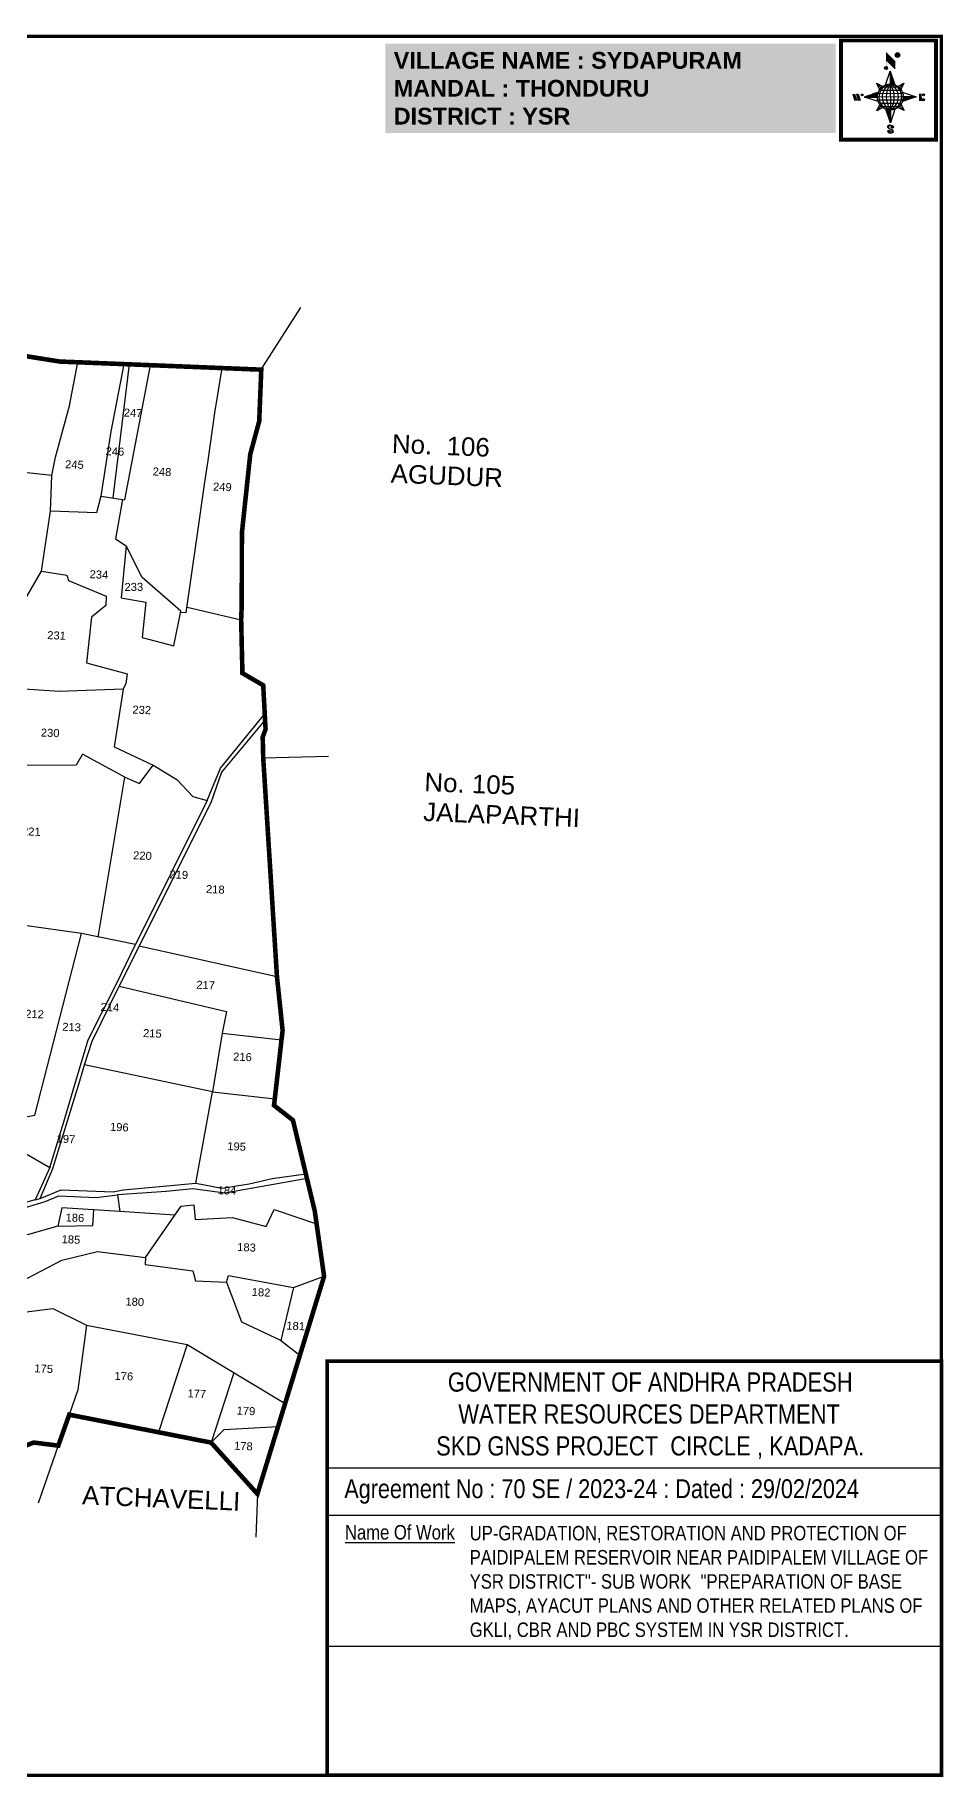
# Model space of a CAD drawing. Header units: inches. Extents: x 202960 to 239975, y 1602429 to 1608782.
# Drawn here: x 205973 to 207562, y 1603781 to 1606830 of the extents above; entities that cross this region are included whole.
import ezdxf

# ---------------------------------------------------------------- set-up
doc = ezdxf.new("R2010")
doc.units = ezdxf.units.IN
doc.header["$MEASUREMENT"] = 0
doc.linetypes.add('ACAD_ISO02W100', pattern=[15, 12, -3])
for name, color, linetype in [('AQUADUCT', 1, 'Continuous'), ('bord', 1, 'Continuous'), ('FRAME 025', 7, 'Continuous'), ('PLOTS', 7, 'Continuous'), ('PLOTS NO', 7, 'Continuous'), ('ROAD', 1, 'Continuous'), ('TITLEBLOCK', 7, 'Continuous'), ('VILLAGE BOUNDRY', 5, 'Continuous')]:
    doc.layers.add(name, color=color, linetype=linetype)
doc.styles.add('ARIALN', font='ARIALN.TTF')
doc.styles.get("Standard").update_dxf_attribs({"font": 'arial.ttf'})
pattern_1 = [(267.297113149, (-8720374.938, 50637915.138), (10.5367255337, -0.497431438), [])]
pattern_2 = [(357.297113149, (-8720374.938, 50637915.138), (0.497431438, 10.5367255337), [])]

# ---------------------------------------------------------------- blocks, each defined once
blk = doc.blocks.new('*X12')
at = {"color": 0, "linetype": 'Continuous'}
for p, q in [((6321.6, 240.5), (6322.3, 241.2)), ((6321.6, 240.3), (6322.3, 241)), ((6321.6, 240.1), (6322.3, 240.8)), ((6321.6, 239.9), (6322.4, 240.7)), ((6321.6, 239.8), (6322.4, 240.6)), ((6321.6, 239.6), (6322.5, 240.5)), ((6321.6, 239.4), (6322.5, 240.3)), ((6321.6, 239.2), (6322.6, 240.2)), ((6321.7, 239.1), (6322.6, 240.1)), ((6321.8, 240.8), (6322.4, 241.4)), ((6321.8, 239), (6322.7, 240)), ((6321.8, 239), (6322.8, 239.9)), ((6321.9, 238.9), (6322.9, 239.8)), ((6322, 238.8), (6323, 239.7)), ((6322.1, 241.3), (6322.4, 241.6)), ((6322.1, 238.7), (6323.1, 239.6)), ((6322.2, 238.6), (6323.1, 239.6)), ((6322.3, 238.5), (6323.2, 239.5)), ((6322.4, 238.5), (6323.3, 239.4)), ((6322.5, 238.4), (6323.4, 239.3)), ((6322.7, 238.4), (6323.6, 239.3)), ((6322.8, 238.3), (6323.7, 239.2)), ((6322.9, 238.3), (6323.8, 239.1)), ((6323.1, 238.2), (6323.9, 239.1)), ((6323.2, 238.2), (6324, 239)), ((6323.3, 238.2), (6324.2, 239)), ((6323.5, 238.1), (6324.3, 238.9)), ((6323.7, 238.1), (6324.4, 238.9)), ((6323.8, 238.1), (6324.6, 238.8)), ((6324.1, 238.2), (6324.7, 238.8)), ((6324.3, 238.3), (6324.9, 238.8)), ((6324.6, 238.3), (6325.1, 238.8)), ((6324.8, 238.4), (6325.2, 238.8)), ((6325.1, 238.5), (6325.4, 238.8)), ((6325.4, 238.6), (6325.6, 238.8))]:
    blk.add_line(p, q, dxfattribs=at)
blk = doc.blocks.new('*X11')
at = {"color": 0, "linetype": 'Continuous'}
for p, q in [((6324.4, 240.3), (6324.5, 240.4)), ((6324.6, 240.3), (6324.8, 240.5)), ((6324.7, 240.2), (6325, 240.5)), ((6324.8, 240.2), (6325.2, 240.6)), ((6325, 240.1), (6325.5, 240.6)), ((6325.1, 240.1), (6325.6, 240.6)), ((6325.2, 240), (6325.8, 240.6)), ((6325.3, 240), (6326, 240.6)), ((6325.4, 239.9), (6326.1, 240.6)), ((6325.5, 239.8), (6326.2, 240.5)), ((6325.6, 239.8), (6326.3, 240.5)), ((6325.7, 239.7), (6326.5, 240.4)), ((6325.9, 239.6), (6326.6, 240.3)), ((6326, 239.5), (6326.7, 240.3)), ((6326, 239.4), (6326.8, 240.2)), ((6326.1, 239.3), (6327, 240.2)), ((6326.2, 239.3), (6327.1, 240.1)), ((6326.3, 239.2), (6327.1, 240)), ((6326.4, 239.1), (6327.2, 239.9)), ((6326.5, 239), (6327.3, 239.8)), ((6326.5, 238.9), (6327.4, 239.7)), ((6326.6, 238.8), (6327.5, 239.6)), ((6326.7, 238.7), (6327.5, 239.5)), ((6326.8, 238.6), (6327.6, 239.4)), ((6326.8, 238.5), (6327.7, 239.3)), ((6326.8, 236.5), (6327.4, 237)), ((6326.9, 238.3), (6327.8, 239.2)), ((6326.9, 238.2), (6327.9, 239.1)), ((6326.9, 236.8), (6327.6, 237.4)), ((6327, 238.1), (6327.8, 239)), ((6327, 237.9), (6327.8, 238.8)), ((6327, 237.8), (6327.8, 238.6)), ((6327, 237.6), (6327.8, 238.4)), ((6327, 237.4), (6327.8, 238.2)), ((6327, 237.3), (6327.8, 238)), ((6327, 237.1), (6327.8, 237.9))]:
    blk.add_line(p, q, dxfattribs=at)
blk = doc.blocks.new('H')
at = {"layer": 'bord', "extrusion": (0.000427885, 0.004792, 0.999988)}
h = blk.add_hatch(dxfattribs=at)
h.set_pattern_fill('LINE', color=8, scale=84.387686, angle=-2.7029, style=0)
h.set_pattern_definition(pattern_2)
h.paths.add_polyline_path([(-492, 786, -0.090992), (-448, 775), (-486, 912)])
h = blk.add_hatch(dxfattribs=at)
h.set_pattern_fill('LINE', color=8, scale=84.387686, angle=-92.7029, style=0)
h.set_pattern_definition(pattern_1)
h.paths.add_polyline_path([(-625, 665, -0.090992), (-615, 710), (-751, 671)])
h = blk.add_hatch(dxfattribs=at)
h.set_pattern_fill('LINE', color=8, scale=84.387686, angle=-2.7029, style=0)
h.set_pattern_definition(pattern_2)
h.paths.add_polyline_path([(-504, 533, -0.090992), (-549, 543), (-510, 406)])
h = blk.add_hatch(dxfattribs=at)
h.set_pattern_fill('LINE', color=8, scale=84.387686, angle=-92.7029, style=0)
h.set_pattern_definition(pattern_1)
h.paths.add_polyline_path([(-246, 647), (-372, 653, -0.090992), (-382, 609)])
for p, q in [((-516, 1087, -1217), (-432, 994, -1217)), ((-538, 774, -1216), (-487, 906, -1216)), ((-519, 1020, -1217), (-435, 927, -1216)), ((-487, 906, -1216), (-493, 780, -1216)), ((-487, 906, -1216), (-448, 769, -1216)), ((-865, 701, -1215), (-847, 638, -1215)), ((-847, 700, -1215), (-829, 637, -1215)), ((-829, 699, -1215), (-811, 636, -1215)), ((-829, 699, -1215), (-811, 698, -1215)), ((-811, 698, -1215), (-794, 635, -1215)), ((-752, 665, -1215), (-615, 704, -1215)), ((-627, 794, -1216), (-567, 760, -1216)), ((-627, 794, -1216), (-584, 747, -1215)), ((-599, 731, -1215), (-627, 794, -1216)), ((-421, 753, -1216), (-359, 781, -1216)), ((-359, 781, -1216), (-405, 739, -1216)), ((-359, 781, -1216), (-392, 721, -1215)), ((-379, 693, -1215), (-246, 641, -1215)), ((-752, 665, -1215), (-625, 659, -1215)), ((-619, 614, -1215), (-752, 665, -1215)), ((-639, 526, -1214), (-606, 585, -1215)), ((-639, 526, -1214), (-593, 568, -1215)), ((-577, 553, -1215), (-639, 526, -1214)), ((-511, 400, -1214), (-549, 537, -1214)), ((-460, 533, -1215), (-511, 400, -1214)), ((-505, 527, -1214), (-511, 400, -1214)), ((-371, 513, -1214), (-431, 546, -1215)), ((-371, 513, -1214), (-414, 560, -1215)), ((-399, 576, -1215), (-371, 513, -1214)), ((-246, 641, -1215), (-383, 603, -1215)), ((-373, 647, -1215), (-246, 641, -1215)), ((-213, 669, -1215), (-217, 601, -1215)), ((-197, 600, -1215), (-194, 668, -1215))]:
    blk.add_line(p, q, dxfattribs=at)
at = {"layer": 'bord', "color": 8, "linetype": 'ByBlock', "extrusion": (0.000427885, 0.004792, 0.999988)}
for p, q in [((-375, 679, -1215), (-620, 691, -1215)), ((-386, 711, -1215), (-605, 722, -1215)), ((-411, 744, -1216), (-578, 752, -1216)), ((-493, 780, -1216), (-505, 527, -1214)), ((-373, 647, -1215), (-625, 659, -1215)), ((-378, 616, -1215), (-623, 628, -1215)), ((-392, 585, -1215), (-611, 595, -1215)), ((-420, 555, -1215), (-587, 562, -1215))]:
    blk.add_line(p, q, dxfattribs=at)
at = {"layer": 'bord', "extrusion": (0.000427885, 0.004792, 0.999988), "elevation": -1212}
for points, const_width in [([(-522, 960), (-516, 1093)], 1.61), ([(-434, 933), (-428, 1066)], 1.61), ([(-870, 707), (-846, 706)], 0.642), ([(-793, 641), (-782, 694)], 0.642), ([(-829, 643), (-855, 644)], 0.642), ([(-829, 643), (-821, 678)], 0.642), ([(-811, 642), (-784, 641)], 0.642), ([(-177, 605), (-226, 607)], 0.706), ([(-223, 676), (-174, 673)], 0.706), ([(-195, 645), (-185, 644)], 0.706)]:
    blk.add_lwpolyline(points, dxfattribs=dict(at, const_width=const_width))
for points, const_width in [([(-414, 1073, 1), (-398, 1058, 1)], 22.3), ([(-530, 950, 1), (-520, 939, 1)], 14.8), ([(-776, 697, 1), (-769, 690, 1)], 8.9), ([(-180, 618, 1), (-173, 611, 1)], 9.79), ([(-178, 667, 1), (-171, 660, 1)], 9.79), ([(-490, 362, 1), (-498, 369, 1)], 11.1), ([(-525, 322, 1), (-533, 329, 1)], 11.1)]:
    blk.add_lwpolyline(points, format="xyb", close=True, dxfattribs=dict(at, const_width=const_width))
for points in [[(-537, 317), (-531, 310), (-520, 307), (-505, 307), (-494, 310), (-486, 318), (-487, 326), (-491, 333), (-494, 336), (-503, 341), (-522, 347), (-530, 352), (-534, 355), (-537, 363), (-537, 373), (-530, 381), (-520, 384), (-504, 384), (-493, 380), (-487, 373)], [(-522, 348), (-526, 354), (-528, 361), (-528, 371), (-526, 375), (-521, 381), (-515, 384)], [(-505, 307), (-499, 312), (-497, 319), (-497, 327), (-501, 335), (-509, 343)]]:
    blk.add_lwpolyline(points, dxfattribs=at)
at = {"layer": 'bord', "extrusion": (0.000427885, 0.004792, 0.999988)}
for centre, radius in [((-406, 1065, -1212), 22.3), ((-525, 944, -1212), 14.8), ((-773, 694, -1212), 8.9), ((-498, 659, -1212), 127), ((-177, 615, -1212), 9.79), ((-174, 663, -1212), 9.79), ((-494, 365, -1212), 11.1), ((-529, 325, -1212), 11.1)]:
    blk.add_circle(centre, radius, dxfattribs=at)
at = {"layer": 'bord', "color": 8, "linetype": 'ByBlock', "extrusion": (0.000427885, 0.004792, 0.999988)}
for centre, radius, start, end in [((-482, 658, -1212), 128, 94.9254, 259.6691), ((-437, 656, -1212), 141, 113.2864, 241.308), ((-316, 651, -1212), 222, 142.5892, 212.0053), ((-560, 662, -1212), 141, 293.2864, 61.308), ((-681, 668, -1212), 222, 322.5892, 32.0053), ((-515, 660, -1212), 128, 274.9254, 79.6691)]:
    blk.add_arc(centre, radius, start, end, dxfattribs=at)
at = {"layer": 'bord', "extrusion": (0.000427885, 0.004792, 0.999988)}
for points in [[(-516, 1093, -1212), (-431, 1000, -1212), (-519, 1026, -1212), (-434, 933, -1212)], [(-864, 707, -1212), (-846, 706, -1212), (-846, 644, -1212), (-829, 643, -1212)], [(-829, 705, -1212), (-811, 704, -1212), (-811, 642, -1212), (-793, 641, -1212)], [(-193, 674, -1212), (-197, 606, -1212), (-213, 675, -1212), (-216, 607, -1212)]]:
    blk.add_solid(points, dxfattribs=at)
at = {"layer": 'bord', "extrusion": (0.000427885, 0.004792, 0.999988), "xscale": 7.977342409717546, "yscale": 7.977342409717546, "zscale": 7.977342409717546, "rotation": 138.0840426661453}
for name, p in [('*X11', (38301, -31929, -1212)), ('*X12', (38314, -31951, -1212))]:
    blk.add_blockref(name, p, dxfattribs=at)

msp = doc.modelspace()

# ---------------------------------------------------------------- linework, layer by layer
at = {"layer": 'FRAME 025', "lineweight": -3}
for points in [[(206483.7, 1604322.6), (207558.5, 1604322.6)], [(206483.2, 1604239.7), (207558, 1604239.7)], [(206480.9, 1604010.6), (207555.6, 1604010.6)]]:
    msp.add_lwpolyline(points, dxfattribs=at)
at = {"layer": 'PLOTS'}
for points in [[(206128.4, 1606253.6), (206105.6, 1606135.5), (206087.9, 1606022.8), (206080.2, 1605993.6), (206000, 1605996.1)], [(206002.5, 1606058.7), (206008.7, 1606090.7), (206033.3, 1606180.5), (206047.7, 1606256.8)], [(206087.9, 1606022.8), (206129.9, 1606016.2), (206174.9, 1606251.7)], [(206137.4, 1606253.5), (206108.9, 1606019.5)], [(206227.4, 1605819.6), (206237.5, 1605819.2), (206255.4, 1605944.2), (206270.2, 1606047.1), (206275.7, 1606085.2), (206287.6, 1606168.2), (206300.3, 1606246.7)], [(205727.4, 1605856.4), (205941.4, 1605817.9), (205984.2, 1605891.4), (206000, 1605996.1), (206002.5, 1606058.7), (205861.5, 1606073.9)], [(206125.7, 1606016.8), (206113.9, 1605947.7), (206132.6, 1605935.5), (206123.3, 1605844.7), (206166.6, 1605837), (206160.2, 1605775.3), (206215.8, 1605761), (206227.7, 1605821.3), (206160.2, 1605880.1), (206132.6, 1605935.5)], [(205984.2, 1605891.4), (206028.7, 1605884.1), (206031.3, 1605875.2), (206097.4, 1605847.6), (206096.7, 1605831.1), (206071.7, 1605810.7), (206062.7, 1605731.1), (206133.8, 1605711.7), (206131.6, 1605694.7), (206127.2, 1605684.8), (206015, 1605680.8), (205901.2, 1605688.5), (205903.6, 1605723.3), (205916.4, 1605782.9), (205941.4, 1605817.9)], [(206238.8, 1605828.6), (206333.5, 1605806.5)], [(206127.2, 1605684.8), (206111.2, 1605584.1), (206179.4, 1605551.9)], [(206274, 1605489.9), (206297.2, 1605547), (206374.8, 1605641.9)], [(206374.7, 1605630.7), (206299.2, 1605539.7), (206280.4, 1605486.2)], [(206130, 1605530.8), (206056.1, 1605571.2), (206045.1, 1605552.2), (205884.5, 1605551.6), (205890.2, 1605606.5)], [(206083.3, 1605251.2), (206130, 1605530.8), (206155.6, 1605519.6), (206179.4, 1605551.9), (206220.9, 1605526.9), (206248.7, 1605497), (206274, 1605489.9), (206148.5, 1605238.4)], [(206280.4, 1605486.2), (206155.1, 1605236), (206120, 1605165.3)], [(205738.4, 1604963.5), (205868.5, 1604939.3), (205872.9, 1604909.9), (205860.9, 1604826.7), (205860.4, 1604812.9), (205899.3, 1604808.1), (205916.1, 1604895.9), (205916.7, 1604911.4), (205917.5, 1604929.5), (205972.7, 1604939.4), (206053.9, 1605257.2), (205853.9, 1605285.6)], [(205998.5, 1604848.1), (206023.2, 1604927.9), (206047.3, 1605009.1), (206065.7, 1605071.2), (206116.2, 1605170.3), (206148.5, 1605238.4), (206053.9, 1605257.2)], [(206155.1, 1605236), (206396.1, 1605182.3)], [(205973.1, 1604791.4), (205982.1, 1604793.8), (206004.1, 1604846.2), (206030.3, 1604931.7), (206051, 1604999.7), (206059.6, 1605027.6), (206072.6, 1605069.1), (206120, 1605165.3), (206308, 1605121), (206300.3, 1605083.2), (206283.3, 1604980.7), (206059.6, 1605027.6)], [(206300.3, 1605083.2), (206404.1, 1605071.2)], [(206254.1, 1604820.4), (206283.3, 1604980.7)], [(206283.3, 1604980.7), (206392.3, 1604968.2)], [(205916.1, 1604895.9), (205998.5, 1604848.1), (205973.1, 1604791.4), (205890.6, 1604769.1), (205899.3, 1604808.1)], [(205982.1, 1604793.8), (206018.7, 1604808.9), (206109.5, 1604805.3), (206126.8, 1604808.9), (206254.1, 1604820.4), (206299.4, 1604812), (206347.3, 1604819.6), (206387.6, 1604828.8), (206446.7, 1604836.8)], [(206448.7, 1604828.6), (206304.7, 1604803.3), (206248.9, 1604810.9), (206202.3, 1604806), (206117.4, 1604800.5)], [(205529.7, 1604545), (205541.3, 1604576.1), (205600.9, 1604612.7), (205676.4, 1604664.9), (205692.6, 1604676.1), (205761, 1604697.9), (205857.7, 1604743.1), (205890.5, 1604758.4), (205990.4, 1604788.7), (206014.5, 1604798.4), (206080.1, 1604795.8), (206117.4, 1604800.5), (206121.2, 1604770.9), (206019.9, 1604777.8), (206013, 1604745.2), (205961.2, 1604730.8), (205880.9, 1604713.2), (205801, 1604671.3), (205780, 1604651.9), (205725, 1604622.1), (205676.4, 1604664.9)], [(205845, 1604579.5), (205903.2, 1604608.7), (205913.1, 1604630.2), (206019.9, 1604686.2), (206082.4, 1604701.4), (206166.2, 1604690.7), (206217.6, 1604764.9), (206121.2, 1604770.9)], [(206013, 1604745.2), (206073.9, 1604746.4), (206075.8, 1604774)], [(206217.6, 1604764.9), (206228.3, 1604780.2), (206250.5, 1604782.6), (206253.3, 1604756.9), (206318.3, 1604760.4), (206377, 1604745.1), (206391.1, 1604774.7), (206465.5, 1604749.4)], [(206166.2, 1604690.7), (206165.7, 1604678.2), (206249.2, 1604667), (206253.7, 1604649.9), (206308, 1604647.7), (206334.2, 1604578.1), (206402.3, 1604545.9), (206436.4, 1604520)], [(206308, 1604647.7), (206311.1, 1604659.1), (206424.8, 1604638), (206478.6, 1604657.7)], [(206424.8, 1604638), (206403.1, 1604545.3)], [(205950.4, 1604532.1), (205953, 1604594.8), (206003.8, 1604601.4), (206063.1, 1604572.3), (206047.8, 1604459.3), (206032.7, 1604415.6)], [(206063.1, 1604572.3), (206239, 1604538.6), (206188.9, 1604384.9)], [(206239, 1604538.6), (206410.3, 1604434.9)], [(206320.9, 1604489), (206280.9, 1604366.8)], [(206280.9, 1604366.8), (206303.5, 1604389.9), (206398, 1604394.8)]]:
    msp.add_lwpolyline(points, dxfattribs=at)
at = {"layer": 'VILLAGE BOUNDRY', "color": 5}
for points, const_width in [([(202963.1, 1606826.9), (207558.5, 1606826.9), (207558.5, 1603784.7), (202963.1, 1603784.7)], 5.6), ([(207558.5, 1603784.7), (206483.7, 1603784.7), (206483.7, 1604509.3), (207558.5, 1604509.3)], 6.4)]:
    msp.add_lwpolyline(points, close=True, dxfattribs=dict(at, const_width=const_width))
at = {"layer": 'VILLAGE BOUNDRY', "color": 200, "const_width": 6.8, "elevation": 9.2}
msp.add_lwpolyline([(207549.2, 1606819.7), (207382.9, 1606819.7), (207382.9, 1606646.4), (207549.2, 1606646.4)], close=True, dxfattribs=at)
at = {"layer": 'VILLAGE BOUNDRY'}
for points in [[(206368.7, 1606243.9), (206437.7, 1606352.4)], [(206372.1, 1605564.8), (206486.2, 1605567.7)], [(206013.6, 1604361.5), (205978.2, 1604261)], [(206361.9, 1604277), (206358.9, 1604201.6)]]:
    msp.add_lwpolyline(points, dxfattribs=at)
at = {"layer": 'VILLAGE BOUNDRY', "linetype": 'ACAD_ISO02W100', "const_width": 8}
msp.add_lwpolyline([(205919.2, 1606273.5), (206016.3, 1606258.1), (206178.6, 1606251.6), (206368.7, 1606243.9), (206365.1, 1606153.8), (206349.4, 1606095.9), (206334.8, 1605958.5), (206334.5, 1605832.2), (206333.5, 1605806.5), (206335.7, 1605712.9), (206372.1, 1605691.7), (206376.2, 1605614.8), (206371.2, 1605601), (206372.1, 1605564.8), (206396.1, 1605182.3), (206406, 1605087.9), (206391, 1604956.7), (206424.1, 1604930.8), (206462.4, 1604771.3), (206478.6, 1604657.7), (206361.9, 1604277), (206280.9, 1604366.8), (206032.7, 1604415.6), (206013.6, 1604361.5), (205970.4, 1604366.9), (205847.6, 1604318.3)], dxfattribs=at)

# ---------------------------------------------------------------- block references
at = {"layer": 'AQUADUCT', "color": 1, "xscale": 0.1786982420868355, "yscale": 0.1786982420868355, "zscale": 0.1786982420868355, "rotation": 3.078330600073183}
msp.add_blockref('H', (207564.5, 1606609.2, 226.8), dxfattribs=at)

# ---------------------------------------------------------------- texts
at = {"layer": 'PLOTS NO'}
for s, rotation, p in [('247', 357.6886, (206127.9, 1606162)), ('246', 357.6886, (206096.1, 1606094.5)), ('245', 357.6886, (206025.3, 1606071.6)), ('248', 357.6886, (206178.5, 1606058.9)), ('249', 357.6886, (206284.1, 1606032.5)), ('234', 357.6886, (206068.1, 1605879.2)), ('233', 0.5414, (206129.5, 1605856.7)), ('231', 357.6886, (205994, 1605772.6)), ('232', 357.6886, (206143, 1605642.3)), ('230', 357.6886, (205982.8, 1605602.2)), ('221', 357.6886, (205949.9, 1605429.5)), ('220', 357.6886, (206144.3, 1605387.4)), ('219', 357.6886, (206207.8, 1605354.1)), ('218', 357.6886, (206271.7, 1605328.3)), ('217', 357.6886, (206254.8, 1605160.9)), ('212', 357.6886, (205955.5, 1605110.2)), ('214', 357.6886, (206087.3, 1605122.2)), ('213', 357.6886, (206020.3, 1605087.4)), ('215', 357.6886, (206161.6, 1605076.4)), ('216', 357.6886, (206319.3, 1605035.3)), ('196', 357.6886, (206103.8, 1604912.4)), ('197', 357.6886, (206010.4, 1604891.7)), ('195', 357.6886, (206309, 1604878.6)), ('184', 357.6886, (206292, 1604801.6)), ('186', 357.6886, (206026.1, 1604753.8)), ('185', 357.6886, (206019.2, 1604715.8)), ('183', 357.6886, (206326.3, 1604702.1)), ('182', 357.6886, (206351.8, 1604623.4)), ('180', 357.6886, (206130.8, 1604606.8)), ('181', 357.6886, (206412.3, 1604564.6)), ('175', 357.6886, (205971.5, 1604489.8)), ('176', 357.6886, (206111.7, 1604476.7)), ('177', 357.6886, (206239.3, 1604446)), ('179', 357.6886, (206325.4, 1604415.9)), ('178', 357.6886, (206320.8, 1604354.4))]:
    msp.add_text(s, height=14, rotation=rotation, dxfattribs=at).set_placement(p)
at = {"layer": 'ROAD', "color": 1}
for s, p in [('No.  106', (206596.8, 1606098.4)), ('AGUDUR', (206594.7, 1606046.3)), ('No. 105', (206653.6, 1605506.6)), ('JALAPARTHI', (206651.5, 1605454.5)), ('ATCHAVELLI', (206054.7, 1604258.8))]:
    msp.add_text(s, height=32.42, rotation=357.6886, dxfattribs=at).set_placement(p)
at = {"layer": 'TITLEBLOCK', "extrusion": (0.000201441, 0.004807, 0.999988), "style": 'ARIALN'}
msp.add_text('%%UName Of Work', height=25.347, rotation=359.9999, dxfattribs=at).set_placement((206515.2, 1604178.5, 7749.8))
at = {"layer": 'TITLEBLOCK', "extrusion": (0.000201441, 0.004807, 0.999988), "attachment_point": 1, "text_direction": (1, -1e-06, -0.000201), "style": 'ARIALN'}
for s, insert, char_height, width in [('\\pi43.85766;GOVERNMENT OF ANDHRA PRADESH  \\P\\pi62.09279;WATER RESOURCES DEPARTMENT      \\P\\pi23.35885;SKD GNSS PROJECT  CIRCLE , KADAPA.', (206651.3, 1604489.5, -5.1), 33.521, 790.597), ('Agreement No : 70 SE / 2023-24 : Dated : 29/02/2024', (206514, 1604302.6, -6.1), 32.952, 1063.637), ('UP-GRADATION, RESTORATION AND PROTECTION OF PAIDIPALEM RESERVOIR NEAR PAIDIPALEM VILLAGE OF YSR DISTRICT"- SUB WORK  "PREPARATION OF BASE MAPS, AYACUT PLANS AND OTHER RELATED PLANS OF GKLI, CBR AND PBC SYSTEM IN YSR DISTRICT.', (206733.4, 1604221.1, -5.4), 25.3474, 818.182)]:
    msp.add_mtext(s, dxfattribs=dict(at, insert=insert, char_height=char_height, width=width))
at = {"layer": 'VILLAGE BOUNDRY', "insert": (206600.4, 1606799.7), "char_height": 29.282, "width": 758.546, "attachment_point": 1, "bg_fill": 1, "box_fill_scale": 1.5, "bg_fill_color": 9, "bg_fill_transparency": 0}
msp.add_mtext('{\\fArial|b1|i0|c0|p34;\\C1;VILLAGE NAME :\\C5; SYDAPURAM \\C1;MANDAL : \\C5;THONDURU \\P\\C1;DISTRICT : \\C5;YSR}', dxfattribs=at)

doc.saveas('drawing.dxf')
